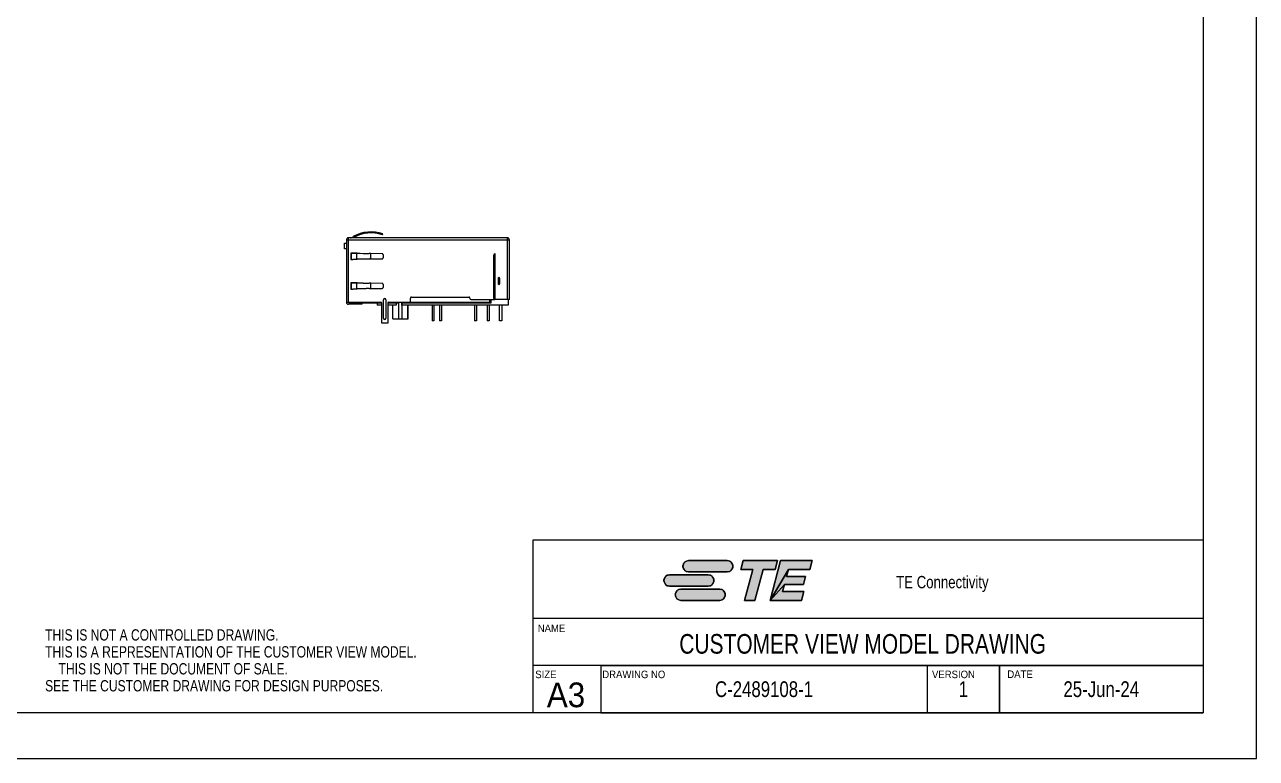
# Model space of a CAD drawing. Extents: x 0 to 420, y 0 to 297.
# Drawn here: x 170.5 to 420, y 0 to 148.5 of the extents above; entities that cross this region are included whole.
import ezdxf
from ezdxf.enums import TextEntityAlignment as Align

# ---------------------------------------------------------------- set-up
doc = ezdxf.new("R2010")
doc.units = 0
doc.header["$LTSCALE"] = 23.1
doc.layers.get('0').update_dxf_attribs({"linetype": 'CONTINUOUS'})
doc.layers.add('DRAFT_ENTITY', color=7, linetype='CONTINUOUS')
doc.styles.get("Standard").update_dxf_attribs({"font": 'txt', "width": 0.95})
doc.styles.add('TEXTSTYLE_2', font='txt', dxfattribs={"width": 0.8})

# ---------------------------------------------------------------- blocks, each defined once
blk = doc.blocks.new('TE_CONNECTIVITY_BL0', base_point=(315, 36))
at = {"linetype": 'CONTINUOUS'}
for points in [[(304.83, 40.02), (304.98, 40.02), (312.83, 40.02), (312.98, 40.02), (313.13, 39.99), (313.27, 39.94), (313.4, 39.87), (313.52, 39.79), (313.64, 39.69), (313.73, 39.58), (313.82, 39.45), (313.88, 39.32), (313.93, 39.18), (313.96, 39.03), (313.97, 38.88), (313.96, 38.74), (313.93, 38.59), (313.88, 38.45), (313.82, 38.31), (313.73, 38.19), (313.64, 38.08), (313.52, 37.98), (313.4, 37.9), (313.27, 37.83), (313.13, 37.78), (312.98, 37.75), (304.98, 37.74), (304.83, 37.75), (304.69, 37.78), (304.54, 37.83), (304.41, 37.9), (304.29, 37.98), (304.17, 38.08), (304.08, 38.19), (303.99, 38.31), (303.93, 38.45), (303.88, 38.59), (303.85, 38.74), (303.84, 38.88), (303.85, 39.03), (303.88, 39.18), (303.93, 39.32), (303.99, 39.45), (304.08, 39.58), (304.17, 39.69), (304.29, 39.79), (304.41, 39.87), (304.54, 39.94), (304.69, 39.99)], [(315.59, 38.22), (316.08, 40.02), (322.98, 40.02), (322.5, 38.22), (320.09, 38.22), (318.41, 31.98), (316.33, 31.98), (318.01, 38.22)], [(330.01, 40.02), (329.52, 38.22), (325.21, 38.22), (321.49, 31.98), (323.64, 40.02)], [(328.69, 36.83), (328.26, 35.22), (324.4, 35.22), (321.49, 31.98), (325.21, 38.22), (324.84, 36.83)], [(300.98, 37.13), (301.13, 37.14), (308.98, 37.14), (309.13, 37.13), (309.28, 37.1), (309.42, 37.05), (309.55, 36.99), (309.68, 36.9), (309.79, 36.81), (309.89, 36.69), (309.97, 36.57), (310.04, 36.44), (310.08, 36.3), (310.11, 36.15), (310.12, 36), (310.11, 35.85), (310.08, 35.7), (310.04, 35.56), (309.97, 35.43), (309.89, 35.31), (309.79, 35.19), (309.68, 35.1), (309.55, 35.01), (309.42, 34.95), (309.28, 34.9), (309.13, 34.87), (301.13, 34.86), (300.98, 34.87), (300.84, 34.9), (300.7, 34.95), (300.56, 35.01), (300.44, 35.1), (300.33, 35.19), (300.23, 35.31), (300.15, 35.43), (300.08, 35.56), (300.03, 35.7), (300, 35.85), (299.99, 36), (300, 36.15), (300.03, 36.3), (300.08, 36.44), (300.15, 36.57), (300.23, 36.69), (300.33, 36.81), (300.44, 36.9), (300.56, 36.99), (300.7, 37.05), (300.84, 37.1)], [(328.33, 33.78), (327.85, 31.98), (321.49, 31.98), (324.4, 35.22), (324.02, 33.78)], [(303.3, 34.25), (303.44, 34.26), (311.29, 34.26), (311.44, 34.25), (311.59, 34.22), (311.73, 34.17), (311.86, 34.1), (311.99, 34.02), (312.1, 33.92), (312.2, 33.81), (312.28, 33.69), (312.35, 33.55), (312.39, 33.41), (312.42, 33.26), (312.43, 33.12), (312.42, 32.97), (312.39, 32.82), (312.35, 32.68), (312.28, 32.55), (312.2, 32.42), (312.1, 32.31), (311.99, 32.21), (311.86, 32.13), (311.73, 32.06), (311.59, 32.01), (311.44, 31.98), (303.44, 31.98), (303.3, 31.98), (303.15, 32.01), (303.01, 32.06), (302.87, 32.13), (302.75, 32.21), (302.64, 32.31), (302.54, 32.42), (302.46, 32.55), (302.39, 32.68), (302.34, 32.82), (302.31, 32.97), (302.3, 33.12), (302.31, 33.26), (302.34, 33.41), (302.39, 33.55), (302.46, 33.69), (302.54, 33.81), (302.64, 33.92), (302.75, 34.02), (302.87, 34.1), (303.01, 34.17), (303.15, 34.22)]]:
    blk.add_hatch(color=2, dxfattribs=at).paths.add_polyline_path(points)
at = {"color": 2, "linetype": 'CONTINUOUS'}
for p, q in [((312.83, 40.02), (304.98, 40.02)), ((316.08, 40.02), (315.59, 38.22)), ((322.98, 40.02), (316.08, 40.02)), ((323.64, 40.02), (321.49, 31.98)), ((322.5, 38.22), (322.98, 40.02)), ((330.01, 40.02), (323.64, 40.02)), ((329.52, 38.22), (330.01, 40.02)), ((304.98, 37.74), (312.83, 37.74)), ((315.59, 38.22), (318.01, 38.22)), ((318.01, 38.22), (316.33, 31.98)), ((318.41, 31.98), (320.09, 38.22)), ((320.09, 38.22), (322.5, 38.22)), ((324.84, 36.83), (325.21, 38.22)), ((325.21, 38.22), (329.52, 38.22)), ((308.98, 37.14), (301.13, 37.14)), ((324.02, 33.78), (324.4, 35.22)), ((324.4, 35.22), (328.26, 35.22)), ((328.69, 36.83), (324.84, 36.83)), ((328.26, 35.22), (328.69, 36.83)), ((301.13, 34.86), (308.98, 34.86)), ((311.29, 34.26), (303.44, 34.26)), ((328.33, 33.78), (324.02, 33.78)), ((327.85, 31.98), (328.33, 33.78)), ((303.44, 31.98), (311.29, 31.98)), ((316.33, 31.98), (318.41, 31.98)), ((321.49, 31.98), (327.85, 31.98))]:
    blk.add_line(p, q, dxfattribs=at)
for points in [[(304.83, 40.02), (304.98, 40.02), (312.83, 40.02), (312.98, 40.02), (313.13, 39.99), (313.27, 39.94), (313.4, 39.87), (313.52, 39.79), (313.64, 39.69), (313.73, 39.58), (313.82, 39.45), (313.88, 39.32), (313.93, 39.18), (313.96, 39.03), (313.97, 38.88), (313.96, 38.74), (313.93, 38.59), (313.88, 38.45), (313.82, 38.31), (313.73, 38.19), (313.64, 38.08), (313.52, 37.98), (313.4, 37.9), (313.27, 37.83), (313.13, 37.78), (312.98, 37.75), (304.98, 37.74), (304.83, 37.75), (304.69, 37.78), (304.54, 37.83), (304.41, 37.9), (304.29, 37.98), (304.17, 38.08), (304.08, 38.19), (303.99, 38.31), (303.93, 38.45), (303.88, 38.59), (303.85, 38.74), (303.84, 38.88), (303.85, 39.03), (303.88, 39.18), (303.93, 39.32), (303.99, 39.45), (304.08, 39.58), (304.17, 39.69), (304.29, 39.79), (304.41, 39.87), (304.54, 39.94), (304.69, 39.99), (304.83, 40.02)], [(315.59, 38.22), (316.08, 40.02), (322.98, 40.02), (322.5, 38.22), (320.09, 38.22), (318.41, 31.98), (316.33, 31.98), (318.01, 38.22), (315.59, 38.22)], [(330.01, 40.02), (329.52, 38.22), (325.21, 38.22), (321.49, 31.98), (323.64, 40.02), (330.01, 40.02)], [(328.69, 36.83), (328.26, 35.22), (324.4, 35.22), (321.49, 31.98), (325.21, 38.22), (324.84, 36.83), (328.69, 36.83)], [(300.98, 37.13), (301.13, 37.14), (308.98, 37.14), (309.13, 37.13), (309.28, 37.1), (309.42, 37.05), (309.55, 36.99), (309.68, 36.9), (309.79, 36.81), (309.89, 36.69), (309.97, 36.57), (310.04, 36.44), (310.08, 36.3), (310.11, 36.15), (310.12, 36), (310.11, 35.85), (310.08, 35.7), (310.04, 35.56), (309.97, 35.43), (309.89, 35.31), (309.79, 35.19), (309.68, 35.1), (309.55, 35.01), (309.42, 34.95), (309.28, 34.9), (309.13, 34.87), (301.13, 34.86), (300.98, 34.87), (300.84, 34.9), (300.7, 34.95), (300.56, 35.01), (300.44, 35.1), (300.33, 35.19), (300.23, 35.31), (300.15, 35.43), (300.08, 35.56), (300.03, 35.7), (300, 35.85), (299.99, 36), (300, 36.15), (300.03, 36.3), (300.08, 36.44), (300.15, 36.57), (300.23, 36.69), (300.33, 36.81), (300.44, 36.9), (300.56, 36.99), (300.7, 37.05), (300.84, 37.1), (300.98, 37.13)], [(328.33, 33.78), (327.85, 31.98), (321.49, 31.98), (324.4, 35.22), (324.02, 33.78), (328.33, 33.78)], [(303.3, 34.25), (303.44, 34.26), (311.29, 34.26), (311.44, 34.25), (311.59, 34.22), (311.73, 34.17), (311.86, 34.1), (311.99, 34.02), (312.1, 33.92), (312.2, 33.81), (312.28, 33.69), (312.35, 33.55), (312.39, 33.41), (312.42, 33.26), (312.43, 33.12), (312.42, 32.97), (312.39, 32.82), (312.35, 32.68), (312.28, 32.55), (312.2, 32.42), (312.1, 32.31), (311.99, 32.21), (311.86, 32.13), (311.73, 32.06), (311.59, 32.01), (311.44, 31.98), (303.44, 31.98), (303.3, 31.98), (303.15, 32.01), (303.01, 32.06), (302.87, 32.13), (302.75, 32.21), (302.64, 32.31), (302.54, 32.42), (302.46, 32.55), (302.39, 32.68), (302.34, 32.82), (302.31, 32.97), (302.3, 33.12), (302.31, 33.26), (302.34, 33.41), (302.39, 33.55), (302.46, 33.69), (302.54, 33.81), (302.64, 33.92), (302.75, 34.02), (302.87, 34.1), (303.01, 34.17), (303.15, 34.22), (303.3, 34.25)]]:
    blk.add_lwpolyline(points, dxfattribs=at)
for centre, start, end in [((304.98, 38.88), 90, 270), ((312.83, 38.88), 270, 90), ((301.13, 36), 90, 270), ((308.98, 36), 270, 90), ((303.44, 33.12), 90, 270), ((311.29, 33.12), 270, 90)]:
    blk.add_arc(centre, 1.14, start, end, dxfattribs=at)
for points in [[(312.98, 37.75), (312.83, 37.74), (304.98, 37.74)], [(309.13, 34.87), (308.98, 34.86), (301.13, 34.86)], [(311.44, 31.98), (311.29, 31.98), (303.44, 31.98)]]:
    blk.add_solid(points, dxfattribs=at)

msp = doc.modelspace()

# ---------------------------------------------------------------- linework, layer by layer
at = {"color": 7, "linetype": 'CONTINUOUS'}
for p, q in [((420, 0), (420, 297)), ((409.21, 287.08), (409.21, 9.23)), ((235.69, 104.95), (235.69, 92.3)), ((235.69, 104.95), (268.71, 104.95)), ((236.09, 92.3), (236.09, 105.35)), ((268.31, 105.35), (236.09, 105.35)), ((236.79, 105.42), (237.07, 105.58)), ((236.83, 105.35), (236.79, 105.42)), ((237.07, 105.58), (237.17, 105.41)), ((237.17, 105.41), (237.07, 105.35)), ((242.88, 106.21), (242.82, 106.02)), ((243, 105.96), (243.06, 106.15)), ((268.31, 92.87), (268.31, 105.35)), ((268.71, 92.87), (268.71, 104.95)), ((235.29, 103.12), (235.29, 104.29)), ((235.29, 104.29), (235.69, 104.29)), ((235.69, 103.12), (235.29, 103.12)), ((236.6, 102.28), (236.6, 100.98)), ((236.72, 100.98), (236.72, 102.27)), ((237.7, 102.25), (236.72, 102.27)), ((236.72, 100.98), (237.7, 101.01)), ((236.76, 102.27), (237, 102.27)), ((236.76, 100.98), (237, 100.99)), ((237, 102.27), (237.83, 102.25)), ((237.83, 101.01), (237, 100.99)), ((237.7, 102.25), (237.7, 101.01)), ((237.83, 102.25), (237.7, 102.25)), ((237.83, 102.24), (237.7, 102.25)), ((237.7, 101.01), (237.83, 101.01)), ((237.7, 101.01), (237.83, 101.01)), ((237.84, 102.24), (237.83, 102.24)), ((237.83, 101.01), (237.84, 101.01)), ((240.65, 102.18), (240.29, 102.19)), ((240.29, 101.07), (240.65, 101.08)), ((240.65, 101.08), (240.65, 102.18)), ((242.92, 102.13), (240.65, 102.18)), ((240.65, 101.08), (242.92, 101.13)), ((243.12, 101.93), (243.12, 101.33)), ((265.52, 101.87), (265.54, 101.87)), ((265.52, 101.87), (265.52, 93.07)), ((265.54, 93.07), (265.54, 101.87)), ((265.65, 102.07), (265.58, 102.01)), ((265.6, 102.01), (265.58, 102.01)), ((265.65, 102.07), (265.6, 102.01)), ((265.65, 102.07), (265.65, 102.07)), ((265.65, 102.07), (265.65, 92.89)), ((265.76, 102.2), (265.76, 92.87)), ((266.46, 97.34), (266.53, 97.34)), ((266.46, 95.91), (266.46, 97.34)), ((266.53, 97.34), (266.53, 95.91)), ((236.6, 96.28), (236.6, 94.98)), ((236.72, 94.98), (236.72, 96.27)), ((237.7, 96.25), (236.72, 96.27)), ((236.72, 94.98), (237.7, 95.01)), ((236.76, 96.27), (237, 96.27)), ((236.76, 94.98), (237, 94.99)), ((237, 96.27), (237.83, 96.25)), ((237.83, 95.01), (237, 94.99)), ((237.7, 96.25), (237.7, 95.01)), ((237.83, 96.25), (237.7, 96.25)), ((237.83, 96.24), (237.7, 96.25)), ((237.7, 95.01), (237.83, 95.01)), ((237.7, 95.01), (237.83, 95.01)), ((237.84, 96.24), (237.83, 96.24)), ((237.83, 95.01), (237.84, 95.01)), ((240.65, 96.18), (240.29, 96.19)), ((240.29, 95.07), (240.65, 95.08)), ((240.65, 95.08), (240.65, 96.18)), ((242.92, 96.13), (240.65, 96.18)), ((240.65, 95.08), (242.92, 95.13)), ((243.12, 95.93), (243.12, 95.33)), ((266.46, 97.17), (266.7, 97.17)), ((266.7, 96.07), (266.46, 96.07)), ((266.53, 95.91), (266.46, 95.91)), ((266.69, 96.07), (266.69, 97.17)), ((266.7, 97.17), (266.7, 96.07)), ((243.19, 89.07), (243.19, 92.8)), ((243.69, 92.8), (243.69, 89.07)), ((248.62, 92.35), (264.71, 92.35)), ((248.69, 92.5), (248.69, 93.17)), ((248.89, 93.37), (260.49, 93.37)), ((260.69, 93.17), (260.69, 93.07)), ((260.89, 92.87), (265.72, 92.87)), ((264.71, 92.35), (264.71, 92.87)), ((264.71, 92.35), (264.91, 92.15)), ((264.96, 92.87), (264.96, 92.15)), ((265.54, 93.07), (265.52, 93.07)), ((265.65, 92.89), (265.65, 92.89)), ((268.71, 92.87), (265.72, 92.87)), ((268.46, 92.87), (268.46, 91.75)), ((235.69, 92.3), (242.64, 92.3)), ((236.09, 92.3), (236.24, 92.15)), ((238.89, 91.9), (236.09, 91.9)), ((236.14, 92.25), (236.19, 92.3)), ((242.83, 92.15), (236.24, 92.15)), ((238.39, 92.15), (238.39, 91.9)), ((238.89, 91.9), (238.89, 92.15)), ((241.94, 92.15), (241.94, 91.75)), ((242.84, 91.75), (241.94, 91.75)), ((242.84, 88.07), (242.84, 92.1)), ((244.04, 92.1), (244.04, 88.07)), ((245.73, 91.75), (244.04, 91.75)), ((246.31, 92.15), (244.05, 92.15)), ((244.24, 92.3), (248.49, 92.3)), ((245.06, 88.95), (245.06, 91.75)), ((245.09, 88.95), (245.09, 91.75)), ((245.73, 92.15), (245.73, 91.75)), ((246.33, 88.95), (246.33, 92.3)), ((246.89, 92.3), (246.89, 88.95)), ((264.96, 92.15), (246.91, 92.15)), ((246.92, 91.75), (246.92, 92.15)), ((268.46, 91.75), (246.92, 91.75)), ((248.13, 88.95), (248.13, 91.75)), ((248.16, 88.95), (248.16, 91.75)), ((253.02, 91.75), (253.02, 88.58)), ((253.42, 91.75), (253.42, 88.58)), ((254.54, 91.75), (254.54, 88.58)), ((254.94, 91.75), (254.94, 88.58)), ((261.65, 91.75), (261.65, 88.58)), ((262.05, 91.75), (262.05, 88.58)), ((264.19, 91.75), (264.19, 88.58)), ((264.59, 91.75), (264.59, 88.58)), ((266.68, 88.58), (266.68, 91.75)), ((267.18, 91.75), (267.18, 88.58)), ((244.04, 88.07), (242.84, 88.07)), ((245.06, 88.95), (248.16, 88.95)), ((253.42, 88.58), (253.02, 88.58)), ((254.94, 88.58), (254.54, 88.58)), ((262.05, 88.58), (261.65, 88.58)), ((264.59, 88.58), (264.19, 88.58)), ((267.18, 88.58), (266.68, 88.58)), ((409.21, 44.16), (273.44, 44.16)), ((273.44, 44.16), (273.44, 9.23)), ((409.21, 18.76), (273.44, 18.76)), ((287.21, 18.76), (287.21, 9.23)), ((353.33, 18.76), (353.33, 9.23)), ((367.96, 9.23), (367.96, 18.76)), ((409.21, 9.23), (17.78, 9.23)), ((0, 0), (420, 0))]:
    msp.add_line(p, q, dxfattribs=at)
at = {"color": 2, "linetype": 'CONTINUOUS'}
for p, q in [((287.21, 18.76), (409.21, 18.76)), ((287.21, 18.76), (287.21, 9.23)), ((353.33, 18.76), (353.33, 9.23)), ((367.96, 18.76), (367.96, 9.23)), ((409.21, 18.76), (409.21, 9.23)), ((287.21, 9.23), (409.21, 9.23))]:
    msp.add_line(p, q, dxfattribs=at)
at = {"color": 7, "linetype": 'CONTINUOUS'}
for centre, radius, start, end in [((236.09, 104.95), 0.4, 90, 180), ((236.54, 105.85), 0.5, 270, 300), ((240.69, 99.32), 7.24, 70.8606, 120), ((240.69, 99.32), 7.04, 70.8606, 120), ((268.31, 104.95), 0.4, 0, 90), ((251.26, 606), 503.94, 268.4724, 268.7525), ((251.26, -402.41), 503.6, 91.2484, 91.5286), ((252.12, 671.57), 569.51, 268.5636, 268.8098), ((252.12, -467.94), 569.13, 91.191, 91.4374), ((266.53, 97.17), 0.166, 25.2394, 90), ((251.26, 599.67), 503.6, 268.4714, 268.7516), ((251.26, -408.75), 503.94, 91.2475, 91.5276), ((252.12, 665.25), 569.19, 268.5627, 268.809), ((252.12, -474.37), 569.57, 91.1902, 91.4363), ((266.53, 96.07), 0.166, 270, 334.7606), ((266.11, 97.17), 0.575, 359.9886, 7.0499), ((266.12, 96.07), 0.569, 352.913, 0.0484), ((243.44, 92.8), 0.25, 0, 180), ((248.49, 92.5), 0.2, 270, 360), ((248.89, 93.17), 0.2, 90, 180), ((260.49, 93.17), 0.2, 0, 90), ((260.89, 93.07), 0.2, 180, 270), ((267.21, 98.78), 6.09, 255.238, 255.8921), ((236.09, 92.3), 0.4, 180, 270), ((242.64, 92.1), 0.2, 0, 90), ((244.24, 92.1), 0.2, 90, 180), ((243.44, 89.07), 0.25, 180, 360)]:
    msp.add_arc(centre, radius, start, end, dxfattribs=at)
for centre, major_axis, ratio, start_param, end_param in [((265.73, 101.87), (0.213, 0), 0.939693, 2.356194, 3.141593), ((266.12, 97.17), (0.583, 0), 0.514496, 0, 0.237941), ((266.12, 96.07), (0.583, 0), 0.514496, -0.237941, 0), ((265.73, 93.07), (0.213, 0), 0.939693, -3.141593, -1.99023), ((244.98, 92.41), (0, 1.35), 1, -1.765616, -1.653368), ((248.24, 92.41), (1.35, 0), 1, -3.059021, -2.946773)]:
    msp.add_ellipse(centre, major_axis=major_axis, ratio=ratio, start_param=start_param, end_param=end_param, dxfattribs=at)
for points, knots in [([(236.72, 102.27), (236.72, 102.27), (236.67, 102.27), (236.63, 102.28), (236.6, 102.28)], [0, 0, 0, 0, 0.224992, 1, 1, 1, 1]), ([(236.6, 100.98), (236.61, 100.98), (236.65, 100.98), (236.69, 100.98), (236.72, 100.98)], [0, 0, 0, 0, 0.268064, 1, 1, 1, 1]), ([(243.12, 101.93), (243.12, 101.95), (243.11, 102.01), (243.07, 102.07), (243, 102.12), (242.95, 102.13), (242.92, 102.13)], [0, 0, 0, 0, 0.250434, 0.500617, 0.75044, 1, 1, 1, 1]), ([(242.92, 101.13), (242.95, 101.13), (243, 101.14), (243.07, 101.18), (243.11, 101.25), (243.12, 101.3), (243.12, 101.33)], [0, 0, 0, 0, 0.24956, 0.499383, 0.749566, 1, 1, 1, 1]), ([(265.6, 102.01), (265.58, 101.99), (265.55, 101.95), (265.54, 101.9), (265.54, 101.87)], [0, 0, 0, 0, 0.495961, 1, 1, 1, 1]), ([(265.76, 102.2), (265.75, 102.18), (265.71, 102.14), (265.68, 102.1), (265.65, 102.07)], [0, 0, 0, 0, 0.252014, 1, 1, 1, 1]), ([(236.72, 96.27), (236.72, 96.27), (236.67, 96.27), (236.63, 96.28), (236.6, 96.28)], [0, 0, 0, 0, 0.224992, 1, 1, 1, 1]), ([(236.6, 94.98), (236.61, 94.98), (236.65, 94.98), (236.69, 94.98), (236.72, 94.98)], [0, 0, 0, 0, 0.268064, 1, 1, 1, 1]), ([(243.12, 95.93), (243.12, 95.95), (243.11, 96.01), (243.07, 96.07), (243, 96.12), (242.95, 96.13), (242.92, 96.13)], [0, 0, 0, 0, 0.250434, 0.500617, 0.75044, 1, 1, 1, 1]), ([(242.92, 95.13), (242.95, 95.13), (243, 95.14), (243.07, 95.18), (243.11, 95.25), (243.12, 95.3), (243.12, 95.33)], [0, 0, 0, 0, 0.24956, 0.499383, 0.749566, 1, 1, 1, 1]), ([(265.54, 93.07), (265.54, 93.05), (265.55, 93.02), (265.57, 92.96), (265.61, 92.92), (265.64, 92.9), (265.65, 92.89)], [0, 0, 0, 0, 0.254792, 0.507265, 0.755799, 1, 1, 1, 1])]:
    msp.add_open_spline(points, degree=3, knots=knots, dxfattribs=at)
at = {"layer": 'DRAFT_ENTITY', "color": 7, "linetype": 'CONTINUOUS'}
msp.add_line((409.21, 28.28), (273.44, 28.28), dxfattribs=at)

# ---------------------------------------------------------------- block references
at = {"color": 2, "linetype": 'CONTINUOUS'}
msp.add_blockref('TE_CONNECTIVITY_BL0', (315, 36), dxfattribs=at)

# ---------------------------------------------------------------- texts
at = {"color": 2, "linetype": 'CONTINUOUS', "style": 'TEXTSTYLE_2', "width": 0.8}
for s, height, p in [('TE Connectivity', 2.5, (347.03, 34.42)), ('THIS IS NOT A CONTROLLED DRAWING.', 2.286, (174.65, 23.84)), ('THIS IS A REPRESENTATION OF THE CUSTOMER VIEW MODEL.', 2.286, (174.65, 20.41)), ('    THIS IS NOT THE DOCUMENT OF SALE.', 2.286, (174.65, 16.98)), ('SEE THE CUSTOMER DRAWING FOR DESIGN PURPOSES.', 2.286, (174.65, 13.55))]:
    msp.add_text(s, height=height, dxfattribs=at).set_placement(p)
at = {"color": 2, "linetype": 'CONTINUOUS', "width": 0.95}
for s, height, p in [('NAME', 1.52, (274.44, 25.57)), ('SIZE', 1.52, (273.94, 16.23)), ('DRAWING NO', 1.52, (287.51, 16.23)), ('VERSION', 1.52, (354.3, 16.23)), ('DATE', 1.52, (369.56, 16.27)), ('A3', 5, (276.28, 10.35))]:
    msp.add_text(s, height=height, dxfattribs=at).set_placement(p)
at = {"color": 2, "linetype": 'CONTINUOUS', "style": 'TEXTSTYLE_2', "width": 0.8}
for s, height, p in [('CUSTOMER VIEW MODEL DRAWING', 3.968, (340.25, 21.19)), ('C-2489108-1', 3.18, (320.27, 12.41)), ('1', 3.18, (360.65, 12.41)), ('25-Jun-24', 3.18, (388.58, 12.41))]:
    msp.add_text(s, height=height, dxfattribs=at).set_placement(p, align=Align.CENTER)

doc.saveas('drawing.dxf')
